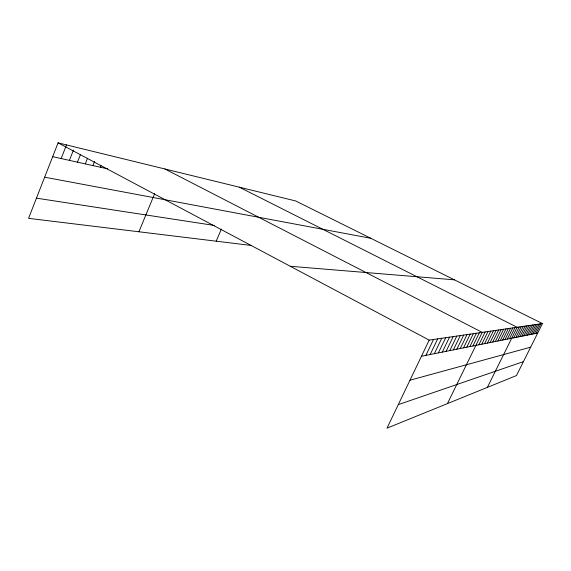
<?xml version="1.0" encoding="UTF-8"?>
<svg xmlns="http://www.w3.org/2000/svg" width="571" height="571" viewBox="0 0 571 571"><rect width="100%" height="100%" fill="white"/><g stroke="black" fill="none" stroke-linecap="round" stroke-linejoin="round"><path stroke-width="0.86" d="M542.45 323.571L429.185 340.116L387.017 428.143L516.47 375.568L542.45 323.571L295.664 200.956L58.078 142.857L28.55 218.35L251.497 245.48M61.147 158.552L66.5 144.92M69.398 160.38L73.459 150.087M77.442 162.157L80.54 154.348M85.286 163.891L87.563 158.16M92.93 165.583L94.55 161.543M100.389 167.232L101.031 165.633M138.91 231.776L154.677 193.633M216.173 241.183L221.355 229.114M425.873 355.383L433.503 339.481M430.17 354.527L437.693 338.874M434.331 353.699L441.747 338.282M438.364 352.892L445.687 337.704M442.282 352.107L449.505 337.147M446.087 351.351L453.21 336.605M449.777 350.615L456.807 336.083M453.36 349.902L460.305 335.57M456.85 349.202L463.702 335.07M460.24 348.524L467.007 334.592M463.531 347.867L470.218 334.121M466.743 347.225L473.345 333.664M469.869 346.604L476.392 333.221M472.909 345.997L479.355 332.786M447.428 403.611L482.238 332.365L164.869 168.973M478.869 344.805L485.164 331.937M481.788 344.22L488.012 331.523M484.636 343.656L490.782 331.116M487.413 343.1L493.487 330.723M490.111 342.557L496.12 330.338M492.752 342.036L498.683 329.967M495.321 341.522L501.188 329.595M497.833 341.023L503.629 329.239M500.282 340.53L506.02 328.889M502.673 340.052L508.347 328.553M505.007 339.588L510.617 328.218M507.284 339.131L512.837 327.897M509.51 338.689L515.006 327.576M487.37 387.388L517.126 327.269L239.335 187.181M513.821 337.825L519.203 326.969M515.906 337.411L521.23 326.669M517.94 337.004L523.207 326.384M519.931 336.605L525.149 326.098M521.88 336.219L527.047 325.82M523.785 335.834L528.903 325.549M525.655 335.462L530.723 325.284M527.483 335.098L532.5 325.02M529.274 334.742L534.242 324.771M531.03 334.392L535.955 324.521M532.75 334.049L537.625 324.278M534.435 333.714L539.267 324.035M536.09 333.378L540.873 323.8M398.272 404.653L523.443 361.621M409.978 380.215L530.666 347.168M421.441 356.268L537.711 333.057M290.254 266.272L454.43 279.84M36.444 198.158L214.389 225.466M44.645 177.188L370.786 238.278M52.668 156.675L107.669 168.845M58.078 142.857L429.185 340.116"/></g></svg>
